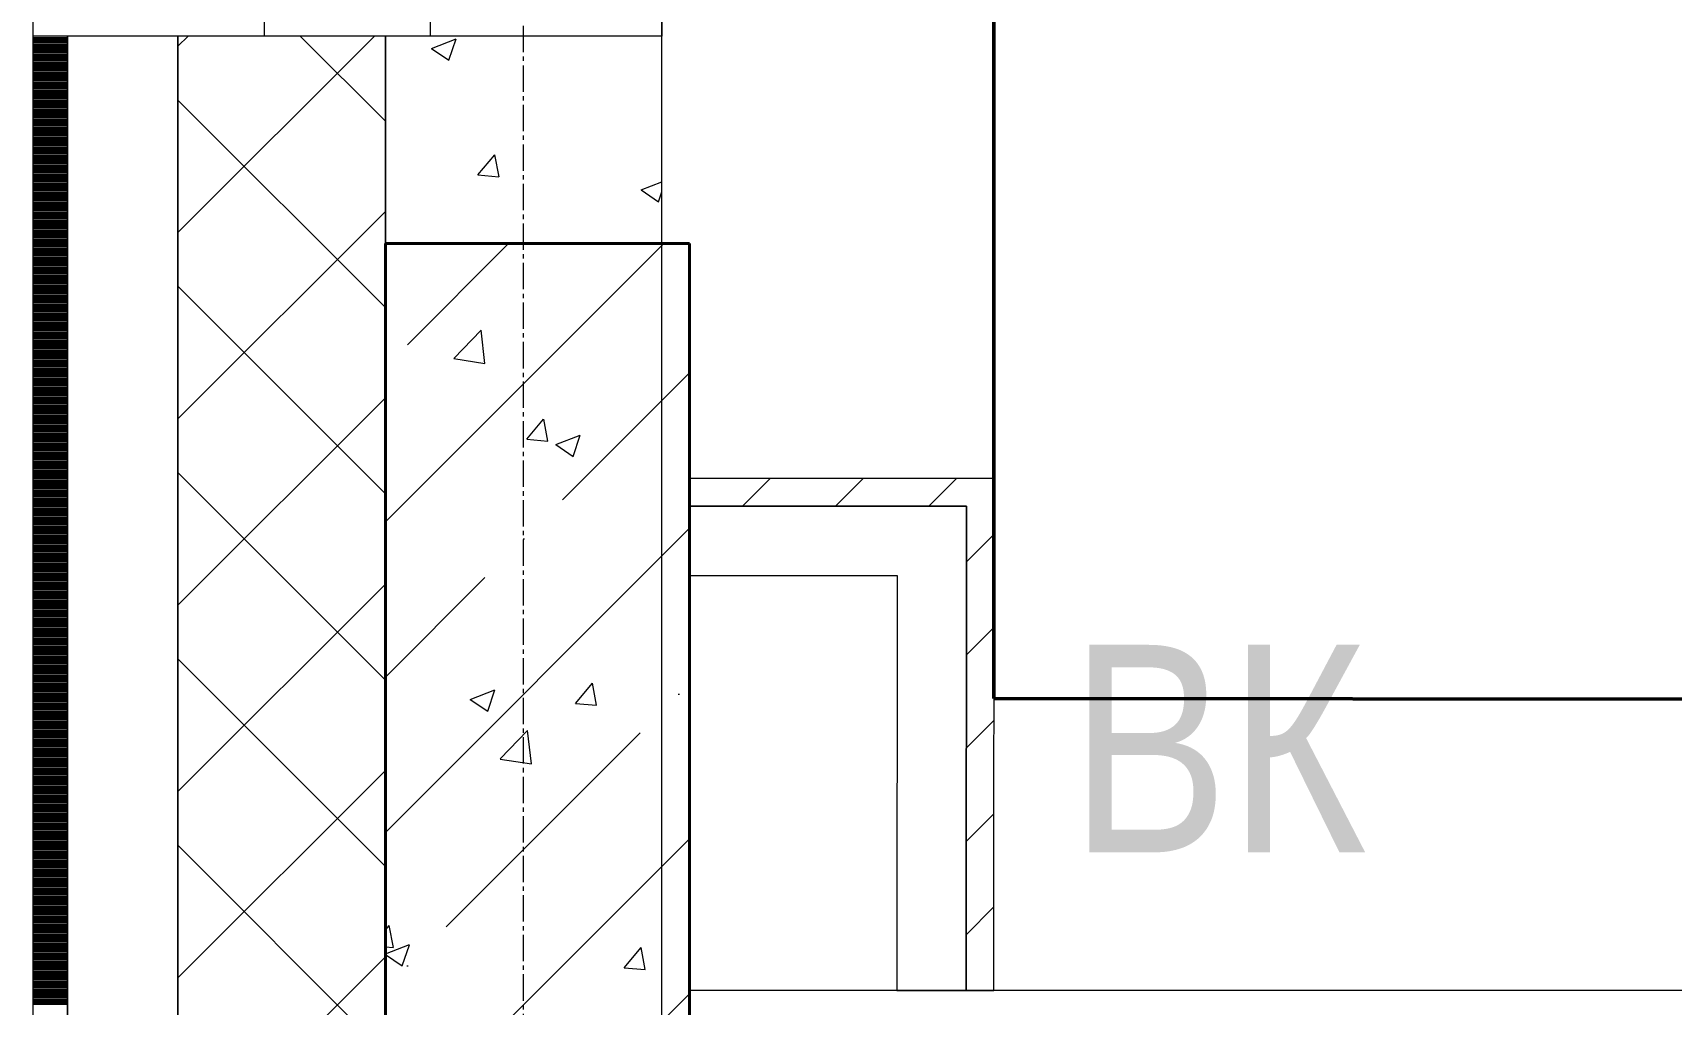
# Model space of a CAD drawing. Header units: millimetres. Extents: x -24360 to 609566, y -391049 to 148426.
# Drawn here: x 193674 to 194859, y 8854 to 9557 of the extents above; entities that cross this region are included whole.
import ezdxf

# ---------------------------------------------------------------- set-up
doc = ezdxf.new("R2010")
doc.units = ezdxf.units.MM
doc.linetypes.add('CENTER2', pattern=[28.575, 19.05, -3.175, 3.175, -3.175])
doc.linetypes.add('HIDDEN2', pattern=[4.7625, 3.175, -1.5875])
for name, color, linetype, lineweight in [('A-Wall_Материал_Газоблок_Контур', 250, 'Continuous', 0), ('АР_Колонны', 70, 'Continuous', 30), ('АР_Окна', 4, 'Continuous', 5), ('АР_Стены ГКЛ', 1, 'Continuous', 15), ('АР_Стены ЖБ', 7, 'Continuous', 30), ('АР_Стены ПЕНОблок', 52, 'Continuous', 20), ('АР_Тонкая', 254, 'Continuous', 5), ('АР_Утеплитель', 31, 'Continuous', 0), ('АР_Штриховка', 8, 'Continuous', 0), ('ВК_Шахты', 5, 'Continuous', 9)]:
    doc.layers.add(name, color=color, linetype=linetype, lineweight=lineweight)
doc.layers.add('АР_Оси_РД_100', color=7, linetype='Continuous', lineweight=0, true_color=0x525252)
doc.styles.add('style1', font='ARIALN.TTF')

msp = doc.modelspace()

# ---------------------------------------------------------------- hatches: boundary and pattern name
at = {"layer": 'АР_Стены ГКЛ', "linetype": 'Continuous', "lineweight": 0, "true_color": 0x000000}
h = msp.add_hatch(dxfattribs=at)
h.set_pattern_fill('ANSI31', color=18, scale=15, style=0)
h.set_pattern_definition([(45, (194029.4, -14045.81), (-33.67596, 33.67596), [])])
h.paths.add_polyline_path([(194149.4, 9234.189), (194149.4, 9214.189), (194349.724, 9214.189), (194369.743, 9234.189)], flags=0)
h = msp.add_hatch(dxfattribs=at)
h.set_pattern_fill('ANSI31', color=18, scale=15, angle=-360, style=0)
h.set_pattern_definition([(45, (194029.4, -14045.81), (-33.67596, 33.67596), [])])
h.paths.add_polyline_path([(194369.743, 9234.189), (194349.724, 9214.189), (194349.4, 8864.091), (194369.4, 8864.072)], flags=0)
at = {"layer": 'АР_Штриховка', "linetype": 'Continuous', "lineweight": 5, "true_color": 0x000000}
h = msp.add_hatch(dxfattribs=at)
h.set_pattern_fill('ANSI35', color=18, scale=25, style=0)
h.set_pattern_definition([(45, (194029.4, -14045.81), (-112.2532, 112.2532), []), (45, (194141.65, -14045.81), (-112.2532, 112.2532), [198.4375, -39.6875, 0, -39.6875])])
h.paths.add_polyline_path([(193929.4, 8204.189), (194149.4, 8204.189), (194149.4, 9404.189), (193929.4, 9404.189)], flags=0)

# ---------------------------------------------------------------- linework, layer by layer
at = {"color": 1, "lineweight": 50}
msp.add_lwpolyline([(206042.4, -275.811), (202078.4, -275.811), (202078.4, 9068.189), (202078.4, 9068.189), (194369.596, 9075.338), (194369.596, 12354.189), (202136.4, 12354.189), (202136.4, 24447.189), (205929.4, 24447.189), (205935.661, 19894.309), (205113.4, 19894.309), (205113.4, 18084.189), (205113.4, 11048.189), (214583.4, 11048.189), (214549.4, 12020.189), (220516.4, 12020.189), (220516.4, 11607.189), (221261.4, 11607.189), (221261.4, 8031.189), (220463.4, 8031.189), (220463.4, 7654.189), (205935.4, 7654.189), (205935.4, -275.811)], dxfattribs=at)
at = {"layer": 'A-Wall_Материал_Газоблок_Контур', "color": 18, "linetype": 'Continuous', "lineweight": 0, "true_color": 0x000000}
for p, q in [((193674.4, 11954.189), (193674.4, 9554.189)), ((194129.4, 9554.189), (194129.4, 11954.189))]:
    msp.add_line(p, q, dxfattribs=at)
at = {"layer": 'АР_Колонны', "color": 18, "linetype": 'HIDDEN2', "lineweight": 25, "true_color": 0x000000}
for p, q in [((193929.4, 9404.189), (194149.4, 9404.189)), ((193929.4, 8204.189), (193929.4, 9404.189)), ((194149.4, 9404.189), (194149.4, 8204.189))]:
    msp.add_line(p, q, dxfattribs=at)
at = {"layer": 'АР_Колонны', "color": 18, "linetype": 'Continuous', "lineweight": 30, "true_color": 0x000000}
for p, q in [((194149.4, 9404.189), (193929.4, 9404.189)), ((193929.4, 9404.189), (193929.4, 8204.189)), ((194149.4, 8204.189), (194149.4, 9404.189))]:
    msp.add_line(p, q, dxfattribs=at)
at = {"layer": 'АР_Окна', "color": 18, "linetype": 'Continuous', "lineweight": 5, "true_color": 0x000000}
for p, q in [((193674.4, 11954.189), (193674.4, 9554.189)), ((194129.4, 11954.189), (194129.4, 9554.189))]:
    msp.add_line(p, q, dxfattribs=at)
msp.add_lwpolyline([(193961.9, 9604.189), (193961.9, 9554.189), (193841.9, 9554.189), (193841.9, 9604.189)], close=True, dxfattribs=at)
at = {"layer": 'АР_Оси_РД_100', "linetype": 'CENTER2'}
msp.add_line((194029.4, -4259.177), (194029.4, 30254.189), dxfattribs=at)
at = {"layer": 'АР_Стены ГКЛ', "color": 18, "linetype": 'Continuous', "lineweight": 5, "true_color": 0x000000}
for p, q in [((194149.4, 9234.189), (194149.4, 9214.189)), ((194369.743, 9234.189), (194149.4, 9234.189)), ((194369.4, 8864.072), (194369.743, 9234.189)), ((194149.4, 9214.189), (194149.4, 9164.189)), ((194349.724, 9214.189), (194149.4, 9214.189)), ((194149.4, 9214.189), (194349.724, 9214.189)), ((194349.4, 8864.091), (194349.724, 9214.189)), ((194349.724, 9214.189), (194349.4, 8864.091)), ((194149.4, 9164.189), (194299.678, 9164.189)), ((194299.678, 9164.189), (194299.4, 8864.137)), ((194299.4, 8864.137), (194349.4, 8864.091)), ((194349.4, 8864.091), (194369.4, 8864.072))]:
    msp.add_line(p, q, dxfattribs=at)
at = {"layer": 'АР_Стены ЖБ', "color": 18, "linetype": 'Continuous', "lineweight": 40, "true_color": 0x000000}
for p, q in [((194149.4, 9404.189), (193929.4, 9404.189)), ((193929.4, 9404.189), (193929.4, 8204.189)), ((194149.4, 8204.189), (194149.4, 9404.189))]:
    msp.add_line(p, q, dxfattribs=at)
at = {"layer": 'АР_Стены ПЕНОблок', "color": 18, "linetype": 'Continuous', "lineweight": 20, "true_color": 0x000000}
for p, q in [((194129.4, 9554.189), (193929.4, 9554.189)), ((193929.4, 9554.189), (193929.4, 8054.189)), ((194129.4, 8054.189), (194129.4, 9554.189))]:
    msp.add_line(p, q, dxfattribs=at)
at = {"layer": 'АР_Тонкая', "color": 18, "linetype": 'Continuous', "lineweight": 5, "true_color": 0x000000}
for p, q in [((193699.4, 9554.189), (193674.4, 9554.189)), ((193674.4, 9554.189), (193674.4, 8054.189)), ((193779.4, 9554.189), (193699.4, 9554.189)), ((193699.4, 9554.189), (193699.4, 8054.189)), ((193699.4, 8054.189), (193699.4, 9554.189)), ((193779.4, 8054.189), (193779.4, 9554.189))]:
    msp.add_line(p, q, dxfattribs=at)
at = {"layer": 'АР_Тонкая', "color": 18, "linetype": 'Continuous', "lineweight": 0, "true_color": 0x000000}
for p, q in [((194149.4, 8864.189), (194149.4, 8854.189)), ((200729.4, 8864.189), (194149.4, 8864.189))]:
    msp.add_line(p, q, dxfattribs=at)
at = {"layer": 'АР_Утеплитель', "color": 18, "linetype": 'Continuous', "lineweight": 0, "true_color": 0x000000}
for p, q in [((193929.4, 9554.189), (193779.4, 9554.189)), ((193779.4, 9554.189), (193779.4, 8054.189)), ((193929.4, 8054.189), (193929.4, 9554.189))]:
    msp.add_line(p, q, dxfattribs=at)
at = {"layer": 'АР_Штриховка', "color": 18, "linetype": 'Continuous', "lineweight": 0, "true_color": 0x000000}
for p, q in [((193674.4, 9553.189), (193699.4, 9553.189)), ((193674.4, 9552.189), (193699.4, 9552.189)), ((193779.4, 9546.769), (193786.82, 9554.189)), ((193779.4, 9412.065), (193921.523, 9554.189)), ((193929.4, 9492.657), (193867.868, 9554.189)), ((193962.799, 9545.256), (193980.583, 9552.083)), ((193975.428, 9536.718), (193980.579, 9552.067)), ((193674.4, 9551.189), (193699.4, 9551.189)), ((193674.4, 9550.189), (193699.4, 9550.189)), ((193674.4, 9549.189), (193699.4, 9549.189)), ((193674.4, 9548.189), (193699.4, 9548.189)), ((193674.4, 9547.189), (193699.4, 9547.189)), ((193674.4, 9546.189), (193699.4, 9546.189)), ((193674.4, 9545.189), (193699.4, 9545.189)), ((193674.4, 9544.189), (193699.4, 9544.189)), ((193674.4, 9543.189), (193699.4, 9543.189)), ((193674.4, 9542.189), (193699.4, 9542.189)), ((193674.4, 9541.189), (193699.4, 9541.189)), ((193674.4, 9540.189), (193699.4, 9540.189)), ((193962.792, 9545.241), (193975.426, 9536.719)), ((193674.4, 9539.189), (193699.4, 9539.189)), ((193674.4, 9538.189), (193699.4, 9538.189)), ((193674.4, 9537.189), (193699.4, 9537.189)), ((193674.4, 9536.189), (193699.4, 9536.189)), ((193674.4, 9535.189), (193699.4, 9535.189)), ((193674.4, 9534.189), (193699.4, 9534.189)), ((193674.4, 9533.189), (193699.4, 9533.189)), ((193674.4, 9532.189), (193699.4, 9532.189)), ((193674.4, 9531.189), (193699.4, 9531.189)), ((193674.4, 9530.189), (193699.4, 9530.189)), ((193674.4, 9529.189), (193699.4, 9529.189)), ((193674.4, 9528.189), (193699.4, 9528.189)), ((193674.4, 9527.189), (193699.4, 9527.189)), ((193674.4, 9526.189), (193699.4, 9526.189)), ((193674.4, 9525.189), (193699.4, 9525.189)), ((193674.4, 9524.189), (193699.4, 9524.189)), ((193674.4, 9523.189), (193699.4, 9523.189)), ((193674.4, 9522.189), (193699.4, 9522.189)), ((193674.4, 9521.189), (193699.4, 9521.189)), ((193674.4, 9520.189), (193699.4, 9520.189)), ((193674.4, 9519.189), (193699.4, 9519.189)), ((193674.4, 9518.189), (193699.4, 9518.189)), ((193674.4, 9517.189), (193699.4, 9517.189)), ((193674.4, 9516.189), (193699.4, 9516.189)), ((193674.4, 9515.189), (193699.4, 9515.189)), ((193674.4, 9514.189), (193699.4, 9514.189)), ((193674.4, 9513.189), (193699.4, 9513.189)), ((193674.4, 9512.189), (193699.4, 9512.189)), ((193674.4, 9511.189), (193699.4, 9511.189)), ((193674.4, 9510.189), (193699.4, 9510.189)), ((193674.4, 9509.189), (193699.4, 9509.189)), ((193674.4, 9508.189), (193699.4, 9508.189)), ((193674.4, 9507.189), (193699.4, 9507.189)), ((193674.4, 9506.189), (193699.4, 9506.189)), ((193674.4, 9505.189), (193699.4, 9505.189)), ((193674.4, 9504.189), (193699.4, 9504.189)), ((193929.4, 9357.953), (193779.4, 9507.953)), ((193674.4, 9503.189), (193699.4, 9503.189)), ((193674.4, 9502.189), (193699.4, 9502.189)), ((193674.4, 9501.189), (193699.4, 9501.189)), ((193674.4, 9500.189), (193699.4, 9500.189)), ((193674.4, 9499.189), (193699.4, 9499.189)), ((193674.4, 9498.189), (193699.4, 9498.189)), ((193674.4, 9497.189), (193699.4, 9497.189)), ((193674.4, 9496.189), (193699.4, 9496.189)), ((193674.4, 9495.189), (193699.4, 9495.189)), ((193674.4, 9494.189), (193699.4, 9494.189)), ((193674.4, 9493.189), (193699.4, 9493.189)), ((193674.4, 9492.189), (193699.4, 9492.189)), ((193674.4, 9491.189), (193699.4, 9491.189)), ((193674.4, 9490.189), (193699.4, 9490.189)), ((193674.4, 9489.189), (193699.4, 9489.189)), ((193674.4, 9488.189), (193699.4, 9488.189)), ((193674.4, 9487.189), (193699.4, 9487.189)), ((193674.4, 9486.189), (193699.4, 9486.189)), ((193674.4, 9485.189), (193699.4, 9485.189)), ((193674.4, 9484.189), (193699.4, 9484.189)), ((193674.4, 9483.189), (193699.4, 9483.189)), ((193674.4, 9482.189), (193699.4, 9482.189)), ((193674.4, 9481.189), (193699.4, 9481.189)), ((193674.4, 9480.189), (193699.4, 9480.189)), ((193674.4, 9479.189), (193699.4, 9479.189)), ((193674.4, 9478.189), (193699.4, 9478.189)), ((193674.4, 9477.189), (193699.4, 9477.189)), ((193674.4, 9476.189), (193699.4, 9476.189)), ((193674.4, 9475.189), (193699.4, 9475.189)), ((193674.4, 9474.189), (193699.4, 9474.189)), ((193674.4, 9473.189), (193699.4, 9473.189)), ((193674.4, 9472.189), (193699.4, 9472.189)), ((193674.4, 9471.189), (193699.4, 9471.189)), ((193674.4, 9470.189), (193699.4, 9470.189)), ((193674.4, 9469.189), (193699.4, 9469.189)), ((193674.4, 9468.189), (193699.4, 9468.189)), ((193674.4, 9467.189), (193699.4, 9467.189)), ((193674.4, 9466.189), (193699.4, 9466.189)), ((193674.4, 9465.189), (193699.4, 9465.189)), ((193674.4, 9464.189), (193699.4, 9464.189)), ((193674.4, 9463.189), (193699.4, 9463.189)), ((193674.4, 9462.189), (193699.4, 9462.189)), ((193674.4, 9461.189), (193699.4, 9461.189)), ((193674.4, 9460.189), (193699.4, 9460.189)), ((193674.4, 9459.189), (193699.4, 9459.189)), ((193674.4, 9458.189), (193699.4, 9458.189)), ((193674.4, 9457.189), (193699.4, 9457.189)), ((193996.404, 9453.756), (194008.649, 9468.35)), ((194011.642, 9452.438), (194008.705, 9468.36)), ((193674.4, 9456.189), (193699.4, 9456.189)), ((193674.4, 9455.189), (193699.4, 9455.189)), ((193674.4, 9454.189), (193699.4, 9454.189)), ((193674.4, 9453.189), (193699.4, 9453.189)), ((193674.4, 9452.189), (193699.4, 9452.189)), ((193674.4, 9451.189), (193699.4, 9451.189)), ((193674.4, 9450.189), (193699.4, 9450.189)), ((193674.4, 9449.189), (193699.4, 9449.189)), ((193674.4, 9448.189), (193699.4, 9448.189)), ((193674.4, 9447.189), (193699.4, 9447.189)), ((193674.4, 9446.189), (193699.4, 9446.189)), ((193674.4, 9445.189), (193699.4, 9445.189)), ((193996.404, 9453.756), (194011.586, 9452.428)), ((194114.413, 9442.991), (194129.4, 9448.744)), ((193674.4, 9444.189), (193699.4, 9444.189)), ((193674.4, 9443.189), (193699.4, 9443.189)), ((193674.4, 9442.189), (193699.4, 9442.189)), ((193674.4, 9441.189), (193699.4, 9441.189)), ((193674.4, 9440.189), (193699.4, 9440.189)), ((193674.4, 9439.189), (193699.4, 9439.189)), ((193674.4, 9438.189), (193699.4, 9438.189)), ((193674.4, 9437.189), (193699.4, 9437.189)), ((193674.4, 9436.189), (193699.4, 9436.189)), ((193674.4, 9435.189), (193699.4, 9435.189)), ((193674.4, 9434.189), (193699.4, 9434.189)), ((193674.4, 9433.189), (193699.4, 9433.189)), ((194114.406, 9442.976), (194127.041, 9434.453)), ((194127.043, 9434.453), (194129.4, 9441.477)), ((193674.4, 9432.189), (193699.4, 9432.189)), ((193674.4, 9431.189), (193699.4, 9431.189)), ((193674.4, 9430.189), (193699.4, 9430.189)), ((193674.4, 9429.189), (193699.4, 9429.189)), ((193674.4, 9428.189), (193699.4, 9428.189)), ((193674.4, 9427.189), (193699.4, 9427.189)), ((193674.4, 9426.189), (193699.4, 9426.189)), ((193674.4, 9425.189), (193699.4, 9425.189)), ((193674.4, 9424.189), (193699.4, 9424.189)), ((193674.4, 9423.189), (193699.4, 9423.189)), ((193674.4, 9422.189), (193699.4, 9422.189)), ((193674.4, 9421.189), (193699.4, 9421.189)), ((193779.4, 9277.361), (193929.4, 9427.361)), ((193674.4, 9420.189), (193699.4, 9420.189)), ((193674.4, 9419.189), (193699.4, 9419.189)), ((193674.4, 9418.189), (193699.4, 9418.189)), ((193674.4, 9417.189), (193699.4, 9417.189)), ((193674.4, 9416.189), (193699.4, 9416.189)), ((193674.4, 9415.189), (193699.4, 9415.189)), ((193674.4, 9414.189), (193699.4, 9414.189)), ((193674.4, 9413.189), (193699.4, 9413.189)), ((193674.4, 9412.189), (193699.4, 9412.189)), ((193674.4, 9411.189), (193699.4, 9411.189)), ((193674.4, 9410.189), (193699.4, 9410.189)), ((193674.4, 9409.189), (193699.4, 9409.189)), ((193674.4, 9408.189), (193699.4, 9408.189)), ((193674.4, 9407.189), (193699.4, 9407.189)), ((193674.4, 9406.189), (193699.4, 9406.189)), ((193674.4, 9405.189), (193699.4, 9405.189)), ((193674.4, 9404.189), (193699.4, 9404.189)), ((193674.4, 9403.189), (193699.4, 9403.189)), ((193674.4, 9402.189), (193699.4, 9402.189)), ((193674.4, 9401.189), (193699.4, 9401.189)), ((193674.4, 9400.189), (193699.4, 9400.189)), ((193674.4, 9399.189), (193699.4, 9399.189)), ((193674.4, 9398.189), (193699.4, 9398.189)), ((193674.4, 9397.189), (193699.4, 9397.189)), ((193674.4, 9396.189), (193699.4, 9396.189)), ((193674.4, 9395.189), (193699.4, 9395.189)), ((193674.4, 9394.189), (193699.4, 9394.189)), ((193674.4, 9393.189), (193699.4, 9393.189)), ((193674.4, 9392.189), (193699.4, 9392.189)), ((193674.4, 9391.189), (193699.4, 9391.189)), ((193674.4, 9390.189), (193699.4, 9390.189)), ((193674.4, 9389.189), (193699.4, 9389.189)), ((193674.4, 9388.189), (193699.4, 9388.189)), ((193674.4, 9387.189), (193699.4, 9387.189)), ((193674.4, 9386.189), (193699.4, 9386.189)), ((193674.4, 9385.189), (193699.4, 9385.189)), ((193674.4, 9384.189), (193699.4, 9384.189)), ((193674.4, 9383.189), (193699.4, 9383.189)), ((193674.4, 9382.189), (193699.4, 9382.189)), ((193674.4, 9381.189), (193699.4, 9381.189)), ((193674.4, 9380.189), (193699.4, 9380.189)), ((193674.4, 9379.189), (193699.4, 9379.189)), ((193674.4, 9378.189), (193699.4, 9378.189)), ((193674.4, 9377.189), (193699.4, 9377.189)), ((193674.4, 9376.189), (193699.4, 9376.189)), ((193674.4, 9375.189), (193699.4, 9375.189)), ((193674.4, 9374.189), (193699.4, 9374.189)), ((193674.4, 9373.189), (193699.4, 9373.189)), ((193674.4, 9372.189), (193699.4, 9372.189)), ((193674.4, 9371.189), (193699.4, 9371.189)), ((193674.4, 9370.189), (193699.4, 9370.189)), ((193674.4, 9369.189), (193699.4, 9369.189)), ((193674.4, 9368.189), (193699.4, 9368.189)), ((193674.4, 9367.189), (193699.4, 9367.189)), ((193674.4, 9366.189), (193699.4, 9366.189)), ((193674.4, 9365.189), (193699.4, 9365.189)), ((193674.4, 9364.189), (193699.4, 9364.189)), ((193674.4, 9363.189), (193699.4, 9363.189)), ((193674.4, 9362.189), (193699.4, 9362.189)), ((193929.4, 9223.25), (193779.4, 9373.25)), ((193674.4, 9361.189), (193699.4, 9361.189)), ((193674.4, 9360.189), (193699.4, 9360.189)), ((193674.4, 9359.189), (193699.4, 9359.189)), ((193674.4, 9358.189), (193699.4, 9358.189)), ((193674.4, 9357.189), (193699.4, 9357.189)), ((193674.4, 9356.189), (193699.4, 9356.189)), ((193674.4, 9355.189), (193699.4, 9355.189)), ((193674.4, 9354.189), (193699.4, 9354.189)), ((193674.4, 9353.189), (193699.4, 9353.189)), ((193674.4, 9352.189), (193699.4, 9352.189)), ((193674.4, 9351.189), (193699.4, 9351.189)), ((193674.4, 9350.189), (193699.4, 9350.189)), ((193674.4, 9349.189), (193699.4, 9349.189)), ((193674.4, 9348.189), (193699.4, 9348.189)), ((193674.4, 9347.189), (193699.4, 9347.189)), ((193674.4, 9346.189), (193699.4, 9346.189)), ((193674.4, 9345.189), (193699.4, 9345.189)), ((193674.4, 9344.189), (193699.4, 9344.189)), ((193674.4, 9343.189), (193699.4, 9343.189)), ((193674.4, 9342.189), (193699.4, 9342.189)), ((193674.4, 9341.189), (193699.4, 9341.189)), ((193674.4, 9340.189), (193699.4, 9340.189)), ((193674.4, 9339.189), (193699.4, 9339.189)), ((193674.4, 9338.189), (193699.4, 9338.189)), ((193978.848, 9320.979), (193998.631, 9341.597)), ((194001.452, 9317.477), (193998.646, 9341.599)), ((193674.4, 9337.189), (193699.4, 9337.189)), ((193674.4, 9336.189), (193699.4, 9336.189)), ((193674.4, 9335.189), (193699.4, 9335.189)), ((193674.4, 9334.189), (193699.4, 9334.189)), ((193674.4, 9333.189), (193699.4, 9333.189)), ((193674.4, 9332.189), (193699.4, 9332.189)), ((193674.4, 9331.189), (193699.4, 9331.189)), ((193674.4, 9330.189), (193699.4, 9330.189)), ((193674.4, 9329.189), (193699.4, 9329.189)), ((193674.4, 9328.189), (193699.4, 9328.189)), ((193674.4, 9327.189), (193699.4, 9327.189)), ((193674.4, 9326.189), (193699.4, 9326.189)), ((193674.4, 9325.189), (193699.4, 9325.189)), ((193674.4, 9324.189), (193699.4, 9324.189)), ((193674.4, 9323.189), (193699.4, 9323.189)), ((193674.4, 9322.189), (193699.4, 9322.189)), ((193674.4, 9321.189), (193699.4, 9321.189)), ((193674.4, 9320.189), (193699.4, 9320.189)), ((193674.4, 9319.189), (193699.4, 9319.189)), ((193674.4, 9318.189), (193699.4, 9318.189)), ((193674.4, 9317.189), (193699.4, 9317.189)), ((193674.4, 9316.189), (193699.4, 9316.189)), ((193674.4, 9315.189), (193699.4, 9315.189)), ((193978.858, 9320.956), (194001.448, 9317.453)), ((193674.4, 9314.189), (193699.4, 9314.189)), ((193674.4, 9313.189), (193699.4, 9313.189)), ((193674.4, 9312.189), (193699.4, 9312.189)), ((193674.4, 9311.189), (193699.4, 9311.189)), ((193674.4, 9310.189), (193699.4, 9310.189)), ((193674.4, 9309.189), (193699.4, 9309.189)), ((193674.4, 9308.189), (193699.4, 9308.189)), ((193674.4, 9307.189), (193699.4, 9307.189)), ((193674.4, 9306.189), (193699.4, 9306.189)), ((193674.4, 9305.189), (193699.4, 9305.189)), ((193674.4, 9304.189), (193699.4, 9304.189)), ((193674.4, 9303.189), (193699.4, 9303.189)), ((193674.4, 9302.189), (193699.4, 9302.189)), ((193674.4, 9301.189), (193699.4, 9301.189)), ((193674.4, 9300.189), (193699.4, 9300.189)), ((193674.4, 9299.189), (193699.4, 9299.189)), ((193674.4, 9298.189), (193699.4, 9298.189)), ((193674.4, 9297.189), (193699.4, 9297.189)), ((193674.4, 9296.189), (193699.4, 9296.189)), ((193674.4, 9295.189), (193699.4, 9295.189)), ((193674.4, 9294.189), (193699.4, 9294.189)), ((193674.4, 9293.189), (193699.4, 9293.189)), ((193674.4, 9292.189), (193699.4, 9292.189)), ((193674.4, 9291.189), (193699.4, 9291.189)), ((193779.4, 9142.657), (193929.4, 9292.657)), ((193674.4, 9290.189), (193699.4, 9290.189)), ((193674.4, 9289.189), (193699.4, 9289.189)), ((193674.4, 9288.189), (193699.4, 9288.189)), ((193674.4, 9287.189), (193699.4, 9287.189)), ((193674.4, 9286.189), (193699.4, 9286.189)), ((193674.4, 9285.189), (193699.4, 9285.189)), ((193674.4, 9284.189), (193699.4, 9284.189)), ((193674.4, 9283.189), (193699.4, 9283.189)), ((193674.4, 9282.189), (193699.4, 9282.189)), ((193674.4, 9281.189), (193699.4, 9281.189)), ((193674.4, 9280.189), (193699.4, 9280.189)), ((193674.4, 9279.189), (193699.4, 9279.189)), ((193674.4, 9278.189), (193699.4, 9278.189)), ((193674.4, 9277.189), (193699.4, 9277.189)), ((193674.4, 9276.189), (193699.4, 9276.189)), ((193674.4, 9275.189), (193699.4, 9275.189)), ((193674.4, 9274.189), (193699.4, 9274.189)), ((193674.4, 9273.189), (193699.4, 9273.189)), ((193674.4, 9272.189), (193699.4, 9272.189)), ((193674.4, 9271.189), (193699.4, 9271.189)), ((193674.4, 9270.189), (193699.4, 9270.189)), ((193674.4, 9269.189), (193699.4, 9269.189)), ((193674.4, 9268.189), (193699.4, 9268.189)), ((193674.4, 9267.189), (193699.4, 9267.189)), ((194031.647, 9262.7), (194043.893, 9277.293)), ((194046.885, 9261.381), (194043.948, 9277.303)), ((193674.4, 9266.189), (193699.4, 9266.189)), ((193674.4, 9265.189), (193699.4, 9265.189)), ((193674.4, 9264.189), (193699.4, 9264.189)), ((193674.4, 9263.189), (193699.4, 9263.189)), ((193674.4, 9262.189), (193699.4, 9262.189)), ((193674.4, 9261.189), (193699.4, 9261.189)), ((193674.4, 9260.189), (193699.4, 9260.189)), ((193674.4, 9259.189), (193699.4, 9259.189)), ((193674.4, 9258.189), (193699.4, 9258.189)), ((193674.4, 9257.189), (193699.4, 9257.189)), ((193674.4, 9256.189), (193699.4, 9256.189)), ((193674.4, 9255.189), (193699.4, 9255.189)), ((194031.647, 9262.699), (194046.829, 9261.371)), ((194052.604, 9258.788), (194065.239, 9250.266)), ((194052.611, 9258.803), (194070.396, 9265.63)), ((194065.241, 9250.265), (194070.391, 9265.614)), ((193674.4, 9254.189), (193699.4, 9254.189)), ((193674.4, 9253.189), (193699.4, 9253.189)), ((193674.4, 9252.189), (193699.4, 9252.189)), ((193674.4, 9251.189), (193699.4, 9251.189)), ((193674.4, 9250.189), (193699.4, 9250.189)), ((193674.4, 9249.189), (193699.4, 9249.189)), ((193674.4, 9248.189), (193699.4, 9248.189)), ((193674.4, 9247.189), (193699.4, 9247.189)), ((193674.4, 9246.189), (193699.4, 9246.189)), ((193674.4, 9245.189), (193699.4, 9245.189)), ((193674.4, 9244.189), (193699.4, 9244.189)), ((193674.4, 9243.189), (193699.4, 9243.189)), ((193674.4, 9242.189), (193699.4, 9242.189)), ((193674.4, 9241.189), (193699.4, 9241.189)), ((193674.4, 9240.189), (193699.4, 9240.189)), ((193674.4, 9239.189), (193699.4, 9239.189)), ((193674.4, 9238.189), (193699.4, 9238.189)), ((193674.4, 9237.189), (193699.4, 9237.189)), ((193674.4, 9236.189), (193699.4, 9236.189)), ((193674.4, 9235.189), (193699.4, 9235.189)), ((193674.4, 9234.189), (193699.4, 9234.189)), ((193674.4, 9233.189), (193699.4, 9233.189)), ((193674.4, 9232.189), (193699.4, 9232.189)), ((193929.4, 9088.546), (193779.4, 9238.546)), ((193674.4, 9231.189), (193699.4, 9231.189)), ((193674.4, 9230.189), (193699.4, 9230.189)), ((193674.4, 9229.189), (193699.4, 9229.189)), ((193674.4, 9228.189), (193699.4, 9228.189)), ((193674.4, 9227.189), (193699.4, 9227.189)), ((193674.4, 9226.189), (193699.4, 9226.189)), ((193674.4, 9225.189), (193699.4, 9225.189)), ((193674.4, 9224.189), (193699.4, 9224.189)), ((193674.4, 9223.189), (193699.4, 9223.189)), ((193674.4, 9222.189), (193699.4, 9222.189)), ((193674.4, 9221.189), (193699.4, 9221.189)), ((193674.4, 9220.189), (193699.4, 9220.189)), ((193674.4, 9219.189), (193699.4, 9219.189)), ((193674.4, 9218.189), (193699.4, 9218.189)), ((193674.4, 9217.189), (193699.4, 9217.189)), ((193674.4, 9216.189), (193699.4, 9216.189)), ((193674.4, 9215.189), (193699.4, 9215.189)), ((193674.4, 9214.189), (193699.4, 9214.189)), ((193674.4, 9213.189), (193699.4, 9213.189)), ((193674.4, 9212.189), (193699.4, 9212.189)), ((193674.4, 9211.189), (193699.4, 9211.189)), ((193674.4, 9210.189), (193699.4, 9210.189)), ((193674.4, 9209.189), (193699.4, 9209.189)), ((193674.4, 9208.189), (193699.4, 9208.189)), ((193674.4, 9207.189), (193699.4, 9207.189)), ((193674.4, 9206.189), (193699.4, 9206.189)), ((193674.4, 9205.189), (193699.4, 9205.189)), ((193674.4, 9204.189), (193699.4, 9204.189)), ((193674.4, 9203.189), (193699.4, 9203.189)), ((193674.4, 9202.189), (193699.4, 9202.189)), ((193674.4, 9201.189), (193699.4, 9201.189)), ((193674.4, 9200.189), (193699.4, 9200.189)), ((193674.4, 9199.189), (193699.4, 9199.189)), ((193674.4, 9198.189), (193699.4, 9198.189)), ((193674.4, 9197.189), (193699.4, 9197.189)), ((193674.4, 9196.189), (193699.4, 9196.189)), ((193674.4, 9195.189), (193699.4, 9195.189)), ((193674.4, 9194.189), (193699.4, 9194.189)), ((193674.4, 9193.189), (193699.4, 9193.189)), ((193674.4, 9192.189), (193699.4, 9192.189)), ((193674.4, 9191.189), (193699.4, 9191.189)), ((193674.4, 9190.189), (193699.4, 9190.189)), ((193674.4, 9189.189), (193699.4, 9189.189)), ((193674.4, 9188.189), (193699.4, 9188.189)), ((193674.4, 9187.189), (193699.4, 9187.189)), ((193674.4, 9186.189), (193699.4, 9186.189)), ((193674.4, 9185.189), (193699.4, 9185.189)), ((193674.4, 9184.189), (193699.4, 9184.189)), ((193674.4, 9183.189), (193699.4, 9183.189)), ((193674.4, 9182.189), (193699.4, 9182.189)), ((193674.4, 9181.189), (193699.4, 9181.189)), ((193674.4, 9180.189), (193699.4, 9180.189)), ((193674.4, 9179.189), (193699.4, 9179.189)), ((193674.4, 9178.189), (193699.4, 9178.189)), ((193674.4, 9177.189), (193699.4, 9177.189)), ((193674.4, 9176.189), (193699.4, 9176.189)), ((193674.4, 9175.189), (193699.4, 9175.189)), ((193674.4, 9174.189), (193699.4, 9174.189)), ((193674.4, 9173.189), (193699.4, 9173.189)), ((193674.4, 9172.189), (193699.4, 9172.189)), ((193674.4, 9171.189), (193699.4, 9171.189)), ((193674.4, 9170.189), (193699.4, 9170.189)), ((193674.4, 9169.189), (193699.4, 9169.189)), ((193674.4, 9168.189), (193699.4, 9168.189)), ((193674.4, 9167.189), (193699.4, 9167.189)), ((193674.4, 9166.189), (193699.4, 9166.189)), ((193674.4, 9165.189), (193699.4, 9165.189)), ((193674.4, 9164.189), (193699.4, 9164.189)), ((193674.4, 9163.189), (193699.4, 9163.189)), ((193674.4, 9162.189), (193699.4, 9162.189)), ((193674.4, 9161.189), (193699.4, 9161.189)), ((193674.4, 9160.189), (193699.4, 9160.189)), ((193674.4, 9159.189), (193699.4, 9159.189)), ((193674.4, 9158.189), (193699.4, 9158.189)), ((193674.4, 9157.189), (193699.4, 9157.189)), ((193674.4, 9156.189), (193699.4, 9156.189)), ((193674.4, 9155.189), (193699.4, 9155.189)), ((193674.4, 9154.189), (193699.4, 9154.189)), ((193674.4, 9153.189), (193699.4, 9153.189)), ((193674.4, 9152.189), (193699.4, 9152.189)), ((193674.4, 9151.189), (193699.4, 9151.189)), ((193674.4, 9150.189), (193699.4, 9150.189)), ((193674.4, 9149.189), (193699.4, 9149.189)), ((193779.4, 9007.953), (193929.4, 9157.953)), ((193674.4, 9148.189), (193699.4, 9148.189)), ((193674.4, 9147.189), (193699.4, 9147.189)), ((193674.4, 9146.189), (193699.4, 9146.189)), ((193674.4, 9145.189), (193699.4, 9145.189)), ((193674.4, 9144.189), (193699.4, 9144.189)), ((193674.4, 9143.189), (193699.4, 9143.189)), ((193674.4, 9142.189), (193699.4, 9142.189)), ((193674.4, 9141.189), (193699.4, 9141.189)), ((193674.4, 9140.189), (193699.4, 9140.189)), ((193674.4, 9139.189), (193699.4, 9139.189)), ((193674.4, 9138.189), (193699.4, 9138.189)), ((193674.4, 9137.189), (193699.4, 9137.189)), ((193674.4, 9136.189), (193699.4, 9136.189)), ((193674.4, 9135.189), (193699.4, 9135.189)), ((193674.4, 9134.189), (193699.4, 9134.189)), ((193674.4, 9133.189), (193699.4, 9133.189)), ((193674.4, 9132.189), (193699.4, 9132.189)), ((193674.4, 9131.189), (193699.4, 9131.189)), ((193674.4, 9130.189), (193699.4, 9130.189)), ((193674.4, 9129.189), (193699.4, 9129.189)), ((193674.4, 9128.189), (193699.4, 9128.189)), ((193674.4, 9127.189), (193699.4, 9127.189)), ((193674.4, 9126.189), (193699.4, 9126.189)), ((193674.4, 9125.189), (193699.4, 9125.189)), ((193674.4, 9124.189), (193699.4, 9124.189)), ((193674.4, 9123.189), (193699.4, 9123.189)), ((193674.4, 9122.189), (193699.4, 9122.189)), ((193674.4, 9121.189), (193699.4, 9121.189)), ((193674.4, 9120.189), (193699.4, 9120.189)), ((193674.4, 9119.189), (193699.4, 9119.189)), ((193674.4, 9118.189), (193699.4, 9118.189)), ((193674.4, 9117.189), (193699.4, 9117.189)), ((193674.4, 9116.189), (193699.4, 9116.189)), ((193674.4, 9115.189), (193699.4, 9115.189)), ((193674.4, 9114.189), (193699.4, 9114.189)), ((193674.4, 9113.189), (193699.4, 9113.189)), ((193674.4, 9112.189), (193699.4, 9112.189)), ((193674.4, 9111.189), (193699.4, 9111.189)), ((193674.4, 9110.189), (193699.4, 9110.189)), ((193674.4, 9109.189), (193699.4, 9109.189)), ((193674.4, 9108.189), (193699.4, 9108.189)), ((193674.4, 9107.189), (193699.4, 9107.189)), ((193674.4, 9106.189), (193699.4, 9106.189)), ((193674.4, 9105.189), (193699.4, 9105.189)), ((193674.4, 9104.189), (193699.4, 9104.189)), ((193674.4, 9103.189), (193699.4, 9103.189)), ((193674.4, 9102.189), (193699.4, 9102.189)), ((193674.4, 9101.189), (193699.4, 9101.189)), ((193929.4, 8953.842), (193779.4, 9103.842)), ((193674.4, 9100.189), (193699.4, 9100.189)), ((193674.4, 9099.189), (193699.4, 9099.189)), ((193674.4, 9098.189), (193699.4, 9098.189)), ((193674.4, 9097.189), (193699.4, 9097.189)), ((193674.4, 9096.189), (193699.4, 9096.189)), ((193674.4, 9095.189), (193699.4, 9095.189)), ((193674.4, 9094.189), (193699.4, 9094.189)), ((193674.4, 9093.189), (193699.4, 9093.189)), ((193674.4, 9092.189), (193699.4, 9092.189)), ((193674.4, 9091.189), (193699.4, 9091.189)), ((193674.4, 9090.189), (193699.4, 9090.189)), ((193674.4, 9089.189), (193699.4, 9089.189)), ((193674.4, 9088.189), (193699.4, 9088.189)), ((193674.4, 9087.189), (193699.4, 9087.189)), ((193674.4, 9086.189), (193699.4, 9086.189)), ((193674.4, 9085.189), (193699.4, 9085.189)), ((193674.4, 9084.189), (193699.4, 9084.189)), ((193674.4, 9083.189), (193699.4, 9083.189)), ((193674.4, 9082.189), (193699.4, 9082.189)), ((193674.4, 9081.189), (193699.4, 9081.189)), ((193674.4, 9080.189), (193699.4, 9080.189)), ((193674.4, 9079.189), (193699.4, 9079.189)), ((193674.4, 9078.189), (193699.4, 9078.189)), ((193990.809, 9074.614), (194008.594, 9081.441)), ((194003.439, 9066.077), (194008.589, 9081.426)), ((194066.891, 9071.643), (194079.136, 9086.236)), ((194082.128, 9070.324), (194079.191, 9086.246)), ((193674.4, 9077.189), (193699.4, 9077.189)), ((193674.4, 9076.189), (193699.4, 9076.189)), ((193674.4, 9075.189), (193699.4, 9075.189)), ((193674.4, 9074.189), (193699.4, 9074.189)), ((193674.4, 9073.189), (193699.4, 9073.189)), ((193674.4, 9072.189), (193699.4, 9072.189)), ((193674.4, 9071.189), (193699.4, 9071.189)), ((193674.4, 9070.189), (193699.4, 9070.189)), ((193674.4, 9069.189), (193699.4, 9069.189)), ((193674.4, 9068.189), (193699.4, 9068.189)), ((193674.4, 9067.189), (193699.4, 9067.189)), ((193674.4, 9066.189), (193699.4, 9066.189)), ((193990.802, 9074.6), (194003.437, 9066.078)), ((194066.891, 9071.643), (194082.073, 9070.314)), ((193674.4, 9065.189), (193699.4, 9065.189)), ((193674.4, 9064.189), (193699.4, 9064.189)), ((193674.4, 9063.189), (193699.4, 9063.189)), ((193674.4, 9062.189), (193699.4, 9062.189)), ((193674.4, 9061.189), (193699.4, 9061.189)), ((193674.4, 9060.189), (193699.4, 9060.189)), ((193674.4, 9059.189), (193699.4, 9059.189)), ((193674.4, 9058.189), (193699.4, 9058.189)), ((193674.4, 9057.189), (193699.4, 9057.189)), ((193674.4, 9056.189), (193699.4, 9056.189)), ((193674.4, 9055.189), (193699.4, 9055.189)), ((193674.4, 9054.189), (193699.4, 9054.189)), ((193674.4, 9053.189), (193699.4, 9053.189)), ((193674.4, 9052.189), (193699.4, 9052.189)), ((193674.4, 9051.189), (193699.4, 9051.189)), ((193674.4, 9050.189), (193699.4, 9050.189)), ((193674.4, 9049.189), (193699.4, 9049.189)), ((193674.4, 9048.189), (193699.4, 9048.189)), ((193674.4, 9047.189), (193699.4, 9047.189)), ((193674.4, 9046.189), (193699.4, 9046.189)), ((193674.4, 9045.189), (193699.4, 9045.189)), ((193674.4, 9044.189), (193699.4, 9044.189)), ((193674.4, 9043.189), (193699.4, 9043.189)), ((193674.4, 9042.189), (193699.4, 9042.189)), ((194012.523, 9031.51), (194032.306, 9052.129)), ((194035.127, 9028.008), (194032.32, 9052.131)), ((193674.4, 9041.189), (193699.4, 9041.189)), ((193674.4, 9040.189), (193699.4, 9040.189)), ((193674.4, 9039.189), (193699.4, 9039.189)), ((193674.4, 9038.189), (193699.4, 9038.189)), ((193674.4, 9037.189), (193699.4, 9037.189)), ((193674.4, 9036.189), (193699.4, 9036.189)), ((193674.4, 9035.189), (193699.4, 9035.189)), ((193674.4, 9034.189), (193699.4, 9034.189)), ((193674.4, 9033.189), (193699.4, 9033.189)), ((193674.4, 9032.189), (193699.4, 9032.189)), ((193674.4, 9031.189), (193699.4, 9031.189)), ((193674.4, 9030.189), (193699.4, 9030.189)), ((194012.533, 9031.488), (194035.123, 9027.984)), ((193674.4, 9029.189), (193699.4, 9029.189)), ((193674.4, 9028.189), (193699.4, 9028.189)), ((193674.4, 9027.189), (193699.4, 9027.189)), ((193674.4, 9026.189), (193699.4, 9026.189)), ((193674.4, 9025.189), (193699.4, 9025.189)), ((193674.4, 9024.189), (193699.4, 9024.189)), ((193674.4, 9023.189), (193699.4, 9023.189)), ((193674.4, 9022.189), (193699.4, 9022.189)), ((193674.4, 9021.189), (193699.4, 9021.189)), ((193674.4, 9020.189), (193699.4, 9020.189)), ((193674.4, 9019.189), (193699.4, 9019.189)), ((193674.4, 9018.189), (193699.4, 9018.189)), ((193779.4, 8873.25), (193929.4, 9023.25)), ((193674.4, 9017.189), (193699.4, 9017.189)), ((193674.4, 9016.189), (193699.4, 9016.189)), ((193674.4, 9015.189), (193699.4, 9015.189)), ((193674.4, 9014.189), (193699.4, 9014.189)), ((193674.4, 9013.189), (193699.4, 9013.189)), ((193674.4, 9012.189), (193699.4, 9012.189)), ((193674.4, 9011.189), (193699.4, 9011.189)), ((193674.4, 9010.189), (193699.4, 9010.189)), ((193674.4, 9009.189), (193699.4, 9009.189)), ((193674.4, 9008.189), (193699.4, 9008.189)), ((193674.4, 9007.189), (193699.4, 9007.189)), ((193674.4, 9006.189), (193699.4, 9006.189)), ((193674.4, 9005.189), (193699.4, 9005.189)), ((193674.4, 9004.189), (193699.4, 9004.189)), ((193674.4, 9003.189), (193699.4, 9003.189)), ((193674.4, 9002.189), (193699.4, 9002.189)), ((193674.4, 9001.189), (193699.4, 9001.189)), ((193674.4, 9000.189), (193699.4, 9000.189)), ((193674.4, 8999.189), (193699.4, 8999.189)), ((193674.4, 8998.189), (193699.4, 8998.189)), ((193674.4, 8997.189), (193699.4, 8997.189)), ((193674.4, 8996.189), (193699.4, 8996.189)), ((193674.4, 8995.189), (193699.4, 8995.189)), ((193674.4, 8994.189), (193699.4, 8994.189)), ((193674.4, 8993.189), (193699.4, 8993.189)), ((193674.4, 8992.189), (193699.4, 8992.189)), ((193674.4, 8991.189), (193699.4, 8991.189)), ((193674.4, 8990.189), (193699.4, 8990.189)), ((193674.4, 8989.189), (193699.4, 8989.189)), ((193674.4, 8988.189), (193699.4, 8988.189)), ((193674.4, 8987.189), (193699.4, 8987.189)), ((193674.4, 8986.189), (193699.4, 8986.189)), ((193674.4, 8985.189), (193699.4, 8985.189)), ((193674.4, 8984.189), (193699.4, 8984.189)), ((193674.4, 8983.189), (193699.4, 8983.189)), ((193674.4, 8982.189), (193699.4, 8982.189)), ((193674.4, 8981.189), (193699.4, 8981.189)), ((193674.4, 8980.189), (193699.4, 8980.189)), ((193674.4, 8979.189), (193699.4, 8979.189)), ((193674.4, 8978.189), (193699.4, 8978.189)), ((193674.4, 8977.189), (193699.4, 8977.189)), ((193674.4, 8976.189), (193699.4, 8976.189)), ((193674.4, 8975.189), (193699.4, 8975.189)), ((193674.4, 8974.189), (193699.4, 8974.189)), ((193674.4, 8973.189), (193699.4, 8973.189)), ((193674.4, 8972.189), (193699.4, 8972.189)), ((193674.4, 8971.189), (193699.4, 8971.189)), ((193674.4, 8970.189), (193699.4, 8970.189)), ((193674.4, 8969.189), (193699.4, 8969.189)), ((193674.4, 8968.189), (193699.4, 8968.189)), ((193674.4, 8967.189), (193699.4, 8967.189)), ((193674.4, 8966.189), (193699.4, 8966.189)), ((193674.4, 8965.189), (193699.4, 8965.189)), ((193674.4, 8964.189), (193699.4, 8964.189)), ((193674.4, 8963.189), (193699.4, 8963.189)), ((193674.4, 8962.189), (193699.4, 8962.189)), ((193674.4, 8961.189), (193699.4, 8961.189)), ((193674.4, 8960.189), (193699.4, 8960.189)), ((193674.4, 8959.189), (193699.4, 8959.189)), ((193929.4, 8819.138), (193779.4, 8969.138)), ((193674.4, 8958.189), (193699.4, 8958.189)), ((193674.4, 8957.189), (193699.4, 8957.189)), ((193674.4, 8956.189), (193699.4, 8956.189)), ((193674.4, 8955.189), (193699.4, 8955.189)), ((193674.4, 8954.189), (193699.4, 8954.189)), ((193674.4, 8953.189), (193699.4, 8953.189)), ((193674.4, 8952.189), (193699.4, 8952.189)), ((193674.4, 8951.189), (193699.4, 8951.189)), ((193674.4, 8950.189), (193699.4, 8950.189)), ((193674.4, 8949.189), (193699.4, 8949.189)), ((193674.4, 8948.189), (193699.4, 8948.189)), ((193674.4, 8947.189), (193699.4, 8947.189)), ((193674.4, 8946.189), (193699.4, 8946.189)), ((193674.4, 8945.189), (193699.4, 8945.189)), ((193674.4, 8944.189), (193699.4, 8944.189)), ((193674.4, 8943.189), (193699.4, 8943.189)), ((193674.4, 8942.189), (193699.4, 8942.189)), ((193674.4, 8941.189), (193699.4, 8941.189)), ((193674.4, 8940.189), (193699.4, 8940.189)), ((193674.4, 8939.189), (193699.4, 8939.189)), ((193674.4, 8938.189), (193699.4, 8938.189)), ((193674.4, 8937.189), (193699.4, 8937.189)), ((193674.4, 8936.189), (193699.4, 8936.189)), ((193674.4, 8935.189), (193699.4, 8935.189)), ((193674.4, 8934.189), (193699.4, 8934.189)), ((193674.4, 8933.189), (193699.4, 8933.189)), ((193674.4, 8932.189), (193699.4, 8932.189)), ((193674.4, 8931.189), (193699.4, 8931.189)), ((193674.4, 8930.189), (193699.4, 8930.189)), ((193674.4, 8929.189), (193699.4, 8929.189)), ((193674.4, 8928.189), (193699.4, 8928.189)), ((193674.4, 8927.189), (193699.4, 8927.189)), ((193674.4, 8926.189), (193699.4, 8926.189)), ((193674.4, 8925.189), (193699.4, 8925.189)), ((193674.4, 8924.189), (193699.4, 8924.189)), ((193674.4, 8923.189), (193699.4, 8923.189)), ((193674.4, 8922.189), (193699.4, 8922.189)), ((193674.4, 8921.189), (193699.4, 8921.189)), ((193674.4, 8920.189), (193699.4, 8920.189)), ((193674.4, 8919.189), (193699.4, 8919.189)), ((193674.4, 8918.189), (193699.4, 8918.189)), ((193674.4, 8917.189), (193699.4, 8917.189)), ((193674.4, 8916.189), (193699.4, 8916.189)), ((193674.4, 8915.189), (193699.4, 8915.189)), ((193674.4, 8914.189), (193699.4, 8914.189)), ((193674.4, 8913.189), (193699.4, 8913.189)), ((193674.4, 8912.189), (193699.4, 8912.189)), ((193674.4, 8911.189), (193699.4, 8911.189)), ((193674.4, 8910.189), (193699.4, 8910.189)), ((193674.4, 8909.189), (193699.4, 8909.189)), ((193674.4, 8908.189), (193699.4, 8908.189)), ((193674.4, 8907.189), (193699.4, 8907.189)), ((193674.4, 8906.189), (193699.4, 8906.189)), ((193674.4, 8905.189), (193699.4, 8905.189)), ((193674.4, 8904.189), (193699.4, 8904.189)), ((193674.4, 8903.189), (193699.4, 8903.189)), ((193674.4, 8902.189), (193699.4, 8902.189)), ((193674.4, 8901.189), (193699.4, 8901.189)), ((193674.4, 8900.189), (193699.4, 8900.189)), ((193929.4, 8907.787), (193932.195, 8911.118)), ((193935.187, 8895.207), (193932.25, 8911.128)), ((193674.4, 8899.189), (193699.4, 8899.189)), ((193674.4, 8898.189), (193699.4, 8898.189)), ((193674.4, 8897.189), (193699.4, 8897.189)), ((193674.4, 8896.189), (193699.4, 8896.189)), ((193674.4, 8895.189), (193699.4, 8895.189)), ((193674.4, 8894.189), (193699.4, 8894.189)), ((193674.4, 8893.189), (193699.4, 8893.189)), ((193674.4, 8892.189), (193699.4, 8892.189)), ((193674.4, 8891.189), (193699.4, 8891.189)), ((193674.4, 8890.189), (193699.4, 8890.189)), ((193674.4, 8889.189), (193699.4, 8889.189)), ((193674.4, 8888.189), (193699.4, 8888.189)), ((193779.4, 8738.546), (193929.4, 8888.546)), ((193929.4, 8890.577), (193946.791, 8897.253)), ((193929.4, 8895.698), (193935.132, 8895.197)), ((193929.4, 8890.142), (193941.635, 8881.89)), ((193941.637, 8881.889), (193946.787, 8897.238)), ((194102.134, 8880.586), (194114.379, 8895.179)), ((194117.371, 8879.267), (194114.434, 8895.189)), ((193674.4, 8887.189), (193699.4, 8887.189)), ((193674.4, 8886.189), (193699.4, 8886.189)), ((193674.4, 8885.189), (193699.4, 8885.189)), ((193674.4, 8884.189), (193699.4, 8884.189)), ((193674.4, 8883.189), (193699.4, 8883.189)), ((193674.4, 8882.189), (193699.4, 8882.189)), ((193674.4, 8881.189), (193699.4, 8881.189)), ((193674.4, 8880.189), (193699.4, 8880.189)), ((193674.4, 8879.189), (193699.4, 8879.189)), ((193674.4, 8878.189), (193699.4, 8878.189)), ((193674.4, 8877.189), (193699.4, 8877.189)), ((193674.4, 8876.189), (193699.4, 8876.189)), ((194102.134, 8880.586), (194117.316, 8879.257)), ((193674.4, 8875.189), (193699.4, 8875.189)), ((193674.4, 8874.189), (193699.4, 8874.189)), ((193674.4, 8873.189), (193699.4, 8873.189)), ((193674.4, 8872.189), (193699.4, 8872.189)), ((193674.4, 8871.189), (193699.4, 8871.189)), ((193674.4, 8870.189), (193699.4, 8870.189)), ((193674.4, 8869.189), (193699.4, 8869.189)), ((193674.4, 8868.189), (193699.4, 8868.189)), ((193674.4, 8867.189), (193699.4, 8867.189)), ((193674.4, 8866.189), (193699.4, 8866.189)), ((193674.4, 8865.189), (193699.4, 8865.189)), ((193674.4, 8864.189), (193699.4, 8864.189)), ((193674.4, 8863.189), (193699.4, 8863.189)), ((193674.4, 8862.189), (193699.4, 8862.189)), ((193674.4, 8861.189), (193699.4, 8861.189)), ((193674.4, 8860.189), (193699.4, 8860.189)), ((193674.4, 8859.189), (193699.4, 8859.189)), ((193674.4, 8858.189), (193699.4, 8858.189)), ((193674.4, 8857.189), (193699.4, 8857.189)), ((193674.4, 8856.189), (193699.4, 8856.189)), ((193674.4, 8855.189), (193699.4, 8855.189)), ((193674.4, 8854.189), (193699.4, 8854.189))]:
    msp.add_line(p, q, dxfattribs=at)

# ---------------------------------------------------------------- texts
at = {"layer": 'ВК_Шахты', "color": 18, "lineweight": 50, "true_color": 0x000000, "style": 'style1'}
msp.add_text('ВК', height=150, dxfattribs=at).set_placement((194424.542, 8964.035))

doc.saveas('drawing.dxf')
